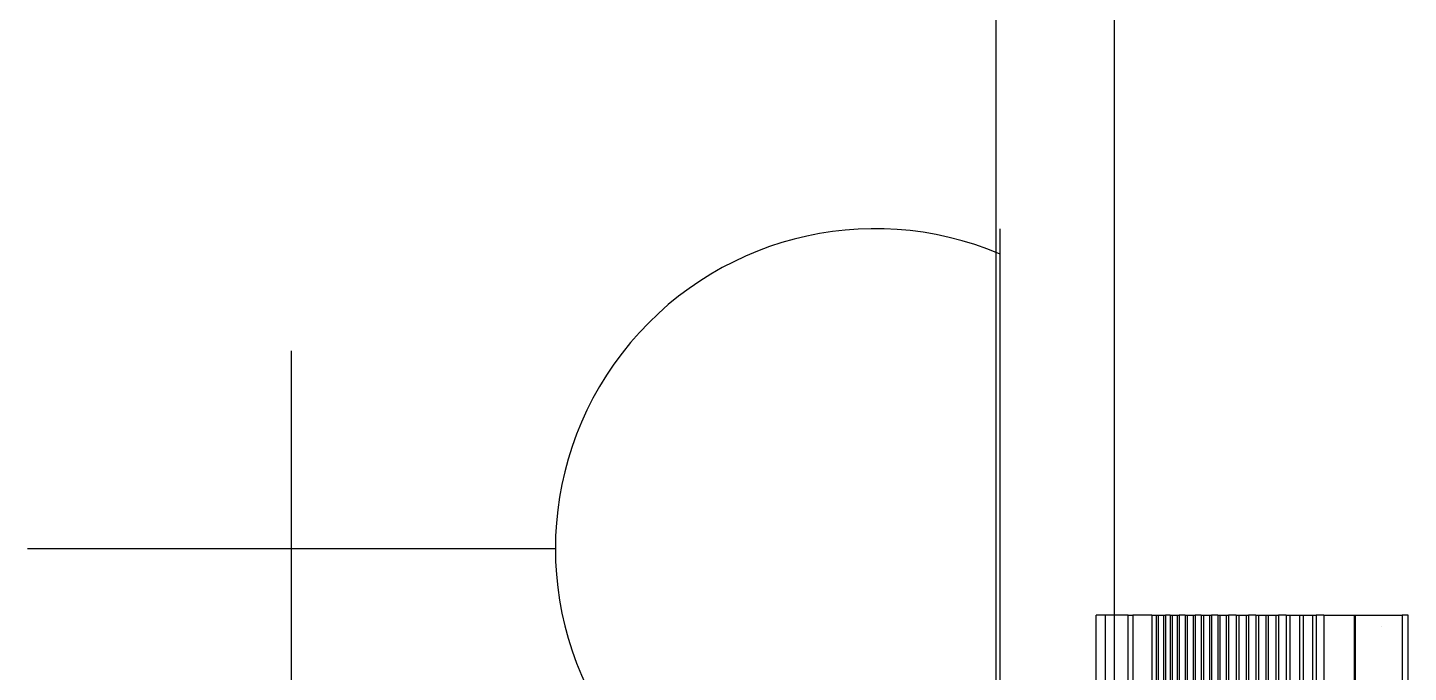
# Model space of a CAD drawing. Header units: inches. Extents: x 16928 to 514628, y -1471 to 241387.
# Drawn here: x 172519 to 173803, y 42577 to 43176 of the extents above; entities that cross this region are included whole.
import ezdxf

# ---------------------------------------------------------------- set-up
doc = ezdxf.new("R2010")
doc.units = ezdxf.units.IN
doc.header["$MEASUREMENT"] = 0
for name, color, linetype in [('Edges', 7, 'Continuous'), ('ELECT', 6, 'Continuous'), ('partition', 8, 'Continuous'), ('TB', 8, 'Continuous')]:
    doc.layers.add(name, color=color, linetype=linetype)

# ---------------------------------------------------------------- blocks, each defined once
blk = doc.blocks.new('13A SSO 300mm')
at = {"layer": 'ELECT', "color": 6}
for p, q in [((0, 413.8), (0, 904.4)), ((-184, 659.1), (184, 659.1)), ((-297.4, 0), (297.4, 0))]:
    blk.add_line(p, q, dxfattribs=at)
blk.add_arc((0, 116.3), 297.4, 336.9763, 203.0237, dxfattribs=at)
blk = doc.blocks.new('air con')
at = {"layer": 'Edges'}
for p, q in [((71.4, 41.9), (152.4, 41.9)), ((152.4, 41.09), (152.4, 41.9)), ((71.4, 41.09), (152.4, 41.09)), ((152.4, 39.12), (152.4, 41.09)), ((71.4, 39.12), (152.4, 39.12)), ((152.4, 38.72), (71.4, 38.72)), ((152.4, 39.12), (152.4, 38.72)), ((152.4, 37.09), (152.4, 38.72)), ((152.4, 37.09), (71.4, 37.09)), ((152.4, 37.09), (152.4, 36.7)), ((152.4, 36.7), (71.4, 36.7)), ((152.4, 36.54), (71.4, 36.54)), ((152.4, 36.08), (71.4, 36.08)), ((152.4, 35.91), (71.4, 35.91)), ((152.4, 36.7), (152.4, 36.54)), ((152.4, 36.54), (152.4, 36.08)), ((152.4, 36.08), (152.4, 35.91)), ((152.4, 35.49), (152.4, 35.91)), ((152.4, 35.49), (71.4, 35.49)), ((152.4, 35.34), (71.4, 35.34)), ((152.4, 34.88), (71.4, 34.88)), ((152.4, 34.71), (71.4, 34.71)), ((152.4, 35.49), (152.4, 35.34)), ((152.4, 35.34), (152.4, 34.88)), ((152.4, 34.88), (152.4, 34.71)), ((152.4, 34.21), (152.4, 34.71)), ((152.4, 34.21), (71.4, 34.21)), ((152.4, 34.02), (71.4, 34.02)), ((152.4, 33.51), (71.4, 33.51)), ((152.4, 34.21), (152.4, 34.02)), ((152.4, 34.02), (152.4, 33.51)), ((152.4, 33.51), (152.4, 33.33)), ((152.4, 33.33), (71.4, 33.33)), ((152.4, 32.83), (71.4, 32.83)), ((152.4, 32.62), (71.4, 32.62)), ((152.4, 32.83), (152.4, 33.33)), ((152.4, 32.83), (152.4, 32.62)), ((152.4, 32.62), (152.4, 32.1)), ((152.4, 32.1), (71.4, 32.1)), ((152.4, 31.91), (71.4, 31.91)), ((152.4, 31.38), (71.4, 31.38)), ((152.4, 31.19), (71.4, 31.19)), ((152.4, 32.1), (152.4, 31.91)), ((152.4, 31.38), (152.4, 31.91)), ((152.4, 31.38), (152.4, 31.19)), ((152.4, 31.19), (152.4, 30.65)), ((152.4, 30.65), (71.4, 30.65)), ((152.4, 30.44), (71.4, 30.44)), ((152.4, 30.65), (152.4, 30.44)), ((152.4, 29.79), (152.4, 30.44)), ((152.4, 29.79), (71.4, 29.79)), ((152.4, 29.56), (71.4, 29.56)), ((152.4, 28.93), (71.4, 28.93)), ((152.4, 28.71), (71.4, 28.71)), ((152.4, 29.79), (152.4, 29.56)), ((152.4, 29.56), (152.4, 28.93)), ((152.4, 28.93), (152.4, 28.71)), ((152.4, 28.09), (152.4, 28.71)), ((152.4, 28.09), (71.4, 28.09)), ((152.4, 27.87), (71.4, 27.87)), ((152.4, 28.09), (152.4, 27.87)), ((152.4, 27.87), (152.4, 27.23)), ((152.4, 27.23), (71.4, 27.23)), ((152.4, 27.02), (71.4, 27.02)), ((152.4, 26.35), (71.4, 26.35)), ((152.4, 27.23), (152.4, 27.02)), ((152.4, 27.02), (152.4, 26.35)), ((152.4, 26.35), (152.4, 26.12)), ((152.4, 26.12), (71.4, 26.12)), ((152.4, 25.47), (71.4, 25.47)), ((152.4, 25.16), (71.4, 25.16)), ((152.4, 25.47), (152.4, 26.12)), ((152.4, 25.47), (152.4, 25.16)), ((152.4, 25.16), (152.4, 24.3)), ((152.4, 24.3), (71.4, 24.3)), ((152.4, 24), (71.4, 24)), ((152.4, 24.3), (152.4, 24)), ((152.4, 24), (152.4, 23.18)), ((152.4, 23.18), (71.4, 23.18)), ((152.4, 22.88), (71.4, 22.88)), ((152.4, 23.18), (152.4, 22.88)), ((152.4, 22.21), (152.4, 22.88)), ((152.4, 22.21), (71.4, 22.21)), ((152.4, 22.21), (152.4, 19.57)), ((152.4, 19.57), (71.4, 19.57)), ((152.4, 19.49), (71.4, 19.49)), ((152.4, 19.57), (152.4, 19.49)), ((152.4, 19.49), (152.4, 15.42)), ((151.4, 17.18), (151.4, 17.18)), ((71.4, 14.9), (152.4, 14.9)), ((152.4, 15.42), (146.47, 15.42)), ((152.4, 14.9), (152.4, 15.42))]:
    blk.add_line(p, q, dxfattribs=at)

msp = doc.modelspace()

# ---------------------------------------------------------------- linework, layer by layer
at = {"layer": 'partition'}
for p, q in [((173420, 41405.4), (173420, 43515.4)), ((173530, 41405.4), (173530, 43515.4))]:
    msp.add_line(p, q, dxfattribs=at)

# ---------------------------------------------------------------- block references
at = {"xscale": 10.74849191040555, "yscale": 10.74849191040555, "zscale": 10.74849191040555, "rotation": 90.00000000000091}
msp.add_blockref('air con', (173963.3, 40991.8), dxfattribs=at)
at = {"layer": 'TB', "color": 6, "linetype": 'Continuous', "rotation": 90}
msp.add_blockref('13A SSO 300mm', (173423.8, 42691.6), dxfattribs=at)

doc.saveas('drawing.dxf')
